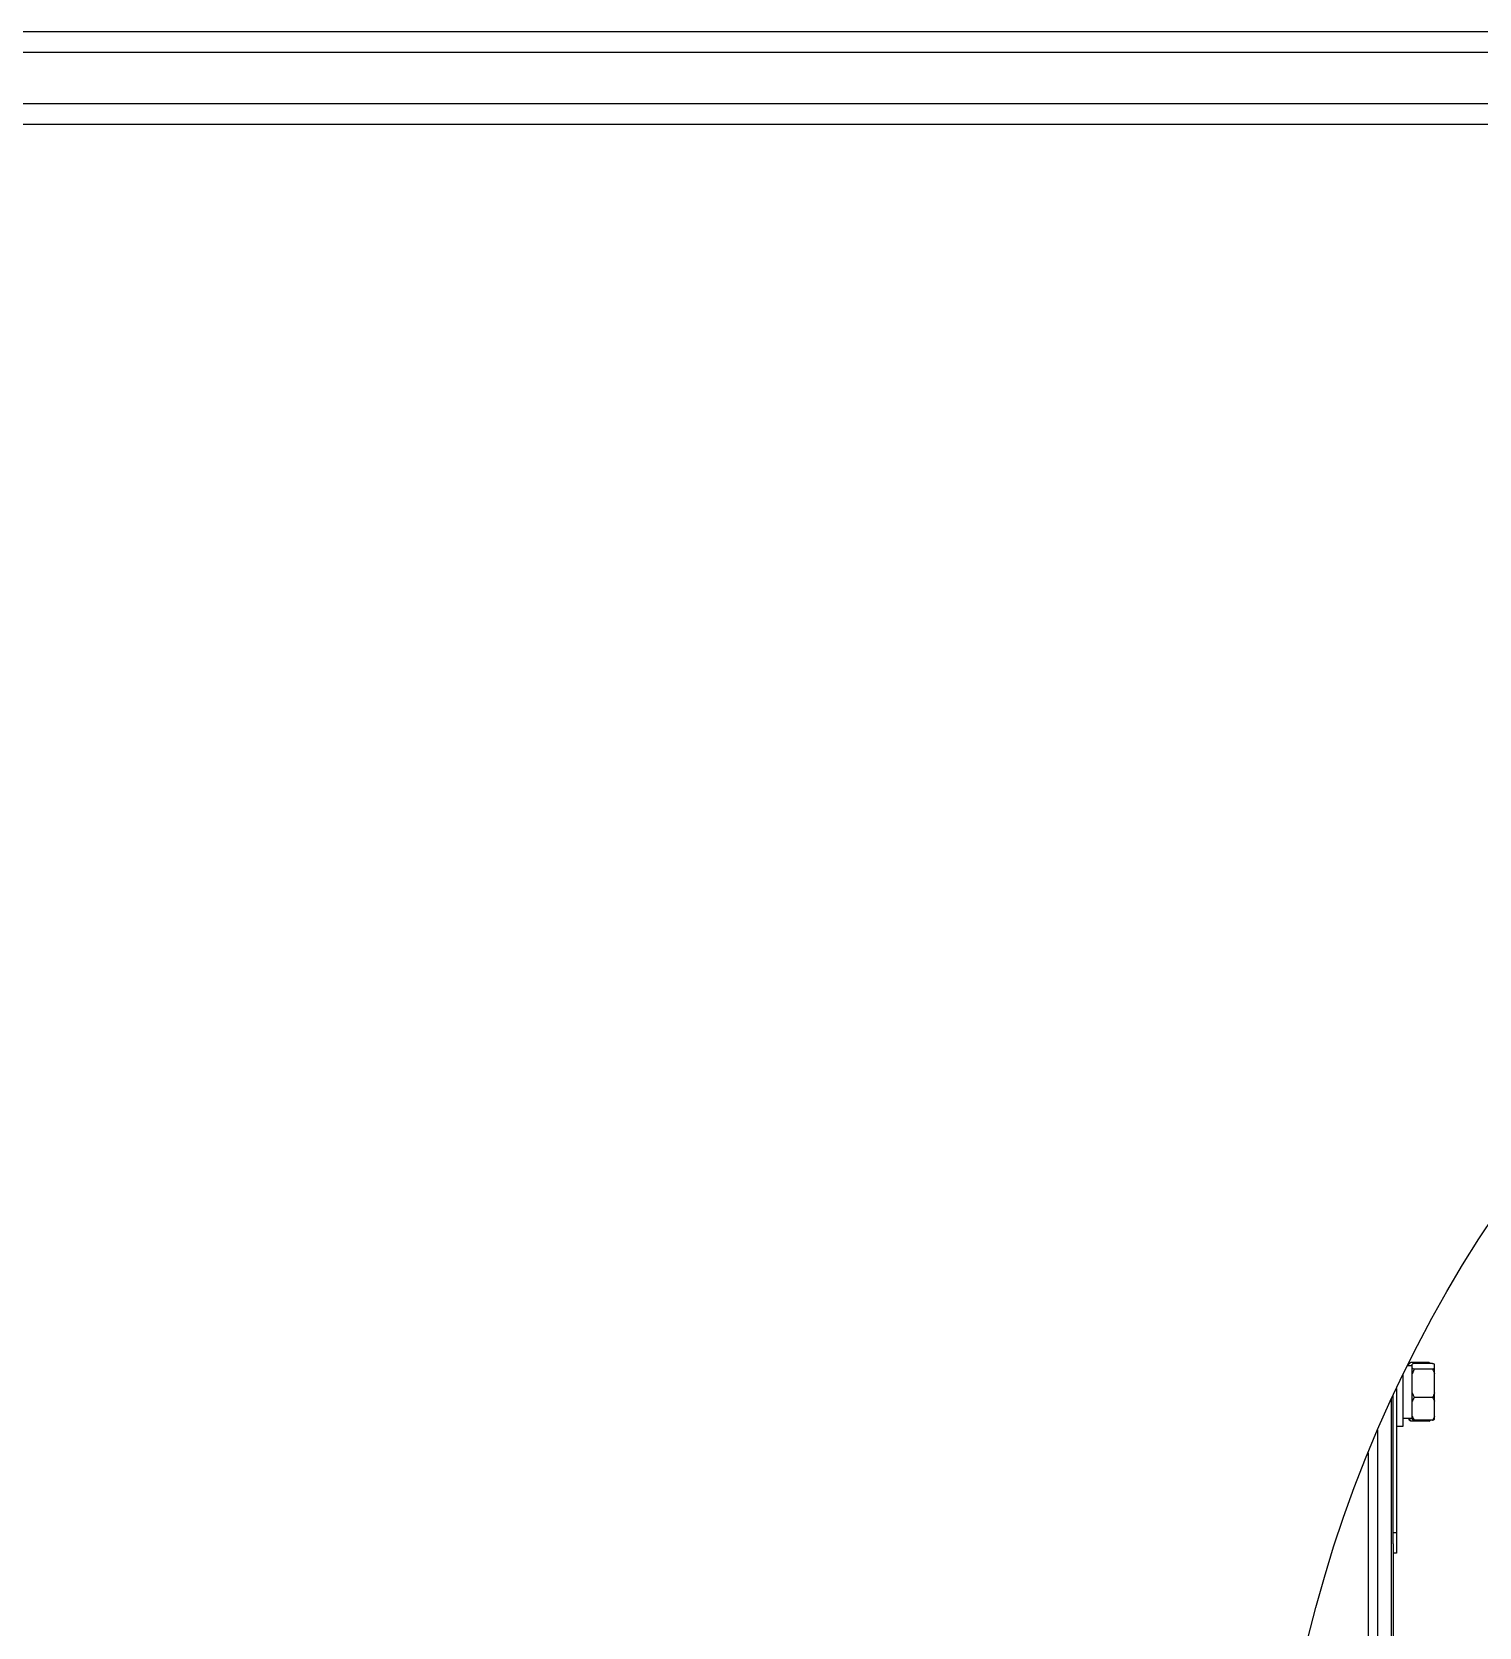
# Model space of a CAD drawing. Extents: x 59521 to 184406, y -1257 to 56672.
# Drawn here: x 80182.6 to 80393.2, y 18407.7 to 18639.9 of the extents above; entities that cross this region are included whole.
import ezdxf

# ---------------------------------------------------------------- set-up
doc = ezdxf.new("R2010")
doc.units = 0
doc.header["$MEASUREMENT"] = 0
doc.layers.get('0').update_dxf_attribs({"linetype": 'CONTINUOUS'})
for name, color, linetype in [('2301-12149_0', 7, 'CONTINUOUS'), ('2401-00454-M5-10HWMC_0', 7, 'CONTINUOUS'), ('4209-00110-136C_0', 7, 'CONTINUOUS'), ('4215-12634_1_0', 7, 'CONTINUOUS'), ('4215-12638_1_0', 7, 'CONTINUOUS'), ('4215-19371_3_0', 7, 'CONTINUOUS')]:
    doc.layers.add(name, color=color, linetype=linetype)

# ---------------------------------------------------------------- blocks, each defined once
blk = doc.blocks.new('A$C2059127E')
at = {"color": 87}
blk.add_ellipse((1420.13, 304.92), major_axis=(0, 188.03), ratio=0.950994, dxfattribs=at)
at = {"layer": '2301-12149_0', "color": 87, "linetype": 'Continuous'}
for p, q in [((1259.85, 388.28), (1259.85, 364.3)), ((1259.35, 365.66), (1259.35, 387.2)), ((1259.85, 367.3), (1259.35, 367.3)), ((1259.85, 364.3), (1259.35, 364.3))]:
    blk.add_line(p, q, dxfattribs=at)
at = {"layer": '2401-00454-M5-10HWMC_0', "color": 87, "linetype": 'Continuous'}
for p, q in [((1260.85, 382.8), (1260.85, 390.37)), ((1261.48, 391.65), (1262.15, 391.65)), ((1261.65, 391.65), (1261.65, 391.86)), ((1264.6, 392.06), (1261.95, 392.06)), ((1262.15, 383.8), (1262.15, 391.8)), ((1265.1, 391.93), (1262.45, 391.93)), ((1265.1, 391.11), (1262.45, 391.11)), ((1265.4, 383.8), (1265.4, 391.8)), ((1265.1, 386.98), (1262.45, 386.98)), ((1260.85, 383.95), (1262.15, 383.95)), ((1261.65, 383.95), (1261.65, 383.74)), ((1264.6, 383.54), (1261.95, 383.54)), ((1265.1, 383.67), (1262.45, 383.67)), ((1259.85, 382.8), (1260.85, 382.8))]:
    blk.add_line(p, q, dxfattribs=at)
blk.add_arc((1260.68, 386.41), 4.86, 323.8193, 325.6472, dxfattribs=at)
for points, knots in [([(1261.95, 392.06), (1261.92, 392.04), (1261.82, 391.98), (1261.72, 391.92), (1261.65, 391.86)], [0, 0, 0, 0, 0.264797, 1, 1, 1, 1]), ([(1262.45, 391.93), (1262.42, 391.92), (1262.32, 391.88), (1262.22, 391.84), (1262.15, 391.8)], [0, 0, 0, 0, 0.268805, 1, 1, 1, 1]), ([(1262.15, 391.24), (1262.17, 391.23), (1262.27, 391.18), (1262.37, 391.14), (1262.45, 391.11)], [0, 0, 0, 0, 0.230136, 1, 1, 1, 1]), ([(1265.1, 391.93), (1265.13, 391.92), (1265.23, 391.88), (1265.33, 391.84), (1265.4, 391.8)], [0, 0, 0, 0, 0.268805, 1, 1, 1, 1]), ([(1265.4, 391.24), (1265.38, 391.23), (1265.28, 391.18), (1265.18, 391.14), (1265.1, 391.11)], [0, 0, 0, 0, 0.230136, 1, 1, 1, 1]), ([(1261.95, 383.54), (1261.92, 383.56), (1261.82, 383.62), (1261.72, 383.68), (1261.65, 383.74)], [0, 0, 0, 0, 0.264797, 1, 1, 1, 1]), ([(1262.45, 383.67), (1262.42, 383.68), (1262.32, 383.72), (1262.22, 383.76), (1262.15, 383.8)], [0, 0, 0, 0, 0.268805, 1, 1, 1, 1]), ([(1265.1, 383.67), (1265.13, 383.68), (1265.23, 383.72), (1265.33, 383.76), (1265.4, 383.8)], [0, 0, 0, 0, 0.268805, 1, 1, 1, 1])]:
    blk.add_open_spline(points, degree=3, knots=knots, dxfattribs=at)
for points in [[(1262.45, 391.11), (1262.34, 390.9), (1262.24, 390.68), (1262.15, 390.46)], [(1264.6, 392.06), (1264.67, 392.02), (1264.74, 391.98), (1264.8, 391.93)], [(1265.1, 391.11), (1265.21, 390.9), (1265.31, 390.68), (1265.4, 390.46)], [(1262.15, 387.63), (1262.24, 387.4), (1262.34, 387.19), (1262.45, 386.98)], [(1262.45, 386.98), (1262.34, 386.81), (1262.24, 386.64), (1262.15, 386.46)], [(1265.4, 387.63), (1265.31, 387.4), (1265.21, 387.19), (1265.1, 386.98)], [(1265.1, 386.98), (1265.21, 386.81), (1265.31, 386.64), (1265.4, 386.46)], [(1261.68, 383.95), (1261.76, 383.81), (1261.85, 383.67), (1261.95, 383.54)], [(1262.15, 384.19), (1262.24, 384.01), (1262.34, 383.83), (1262.45, 383.67)], [(1264.6, 383.54), (1264.67, 383.58), (1264.74, 383.62), (1264.8, 383.67)], [(1265.4, 384.19), (1265.31, 384.01), (1265.21, 383.83), (1265.1, 383.67)]]:
    blk.add_open_spline(points, degree=3, dxfattribs=at)
at = {"layer": '4209-00110-136C_0', "color": 87, "linetype": 'Continuous'}
for p, q in [((1259.15, 223.07), (1259.15, 386.77)), ((1257.15, 227.57), (1257.15, 382.27))]:
    blk.add_line(p, q, dxfattribs=at)
at = {"layer": '4215-12634_1_0', "color": 87, "linetype": 'Continuous'}
blk.add_line((1259.35, 365.66), (1259.35, 222.64), dxfattribs=at)
at = {"layer": '4215-12638_1_0', "color": 87, "linetype": 'Continuous'}
blk.add_line((1255.75, 378.92), (1255.75, 230.92), dxfattribs=at)
at = {"layer": '4215-19371_3_0', "color": 87, "linetype": 'Continuous'}
for p, q in [((1564.75, 585.71), (434.75, 585.71)), ((1564.75, 582.73), (434.75, 582.73)), ((434.75, 575.27), (1564.75, 575.27)), ((434.75, 572.29), (1564.75, 572.29))]:
    blk.add_line(p, q, dxfattribs=at)

msp = doc.modelspace()

# ---------------------------------------------------------------- block references
at = {"color": 3}
msp.add_blockref('A$C2059127E', (79121.361, 18054.172), dxfattribs=at)

doc.saveas('drawing.dxf')
